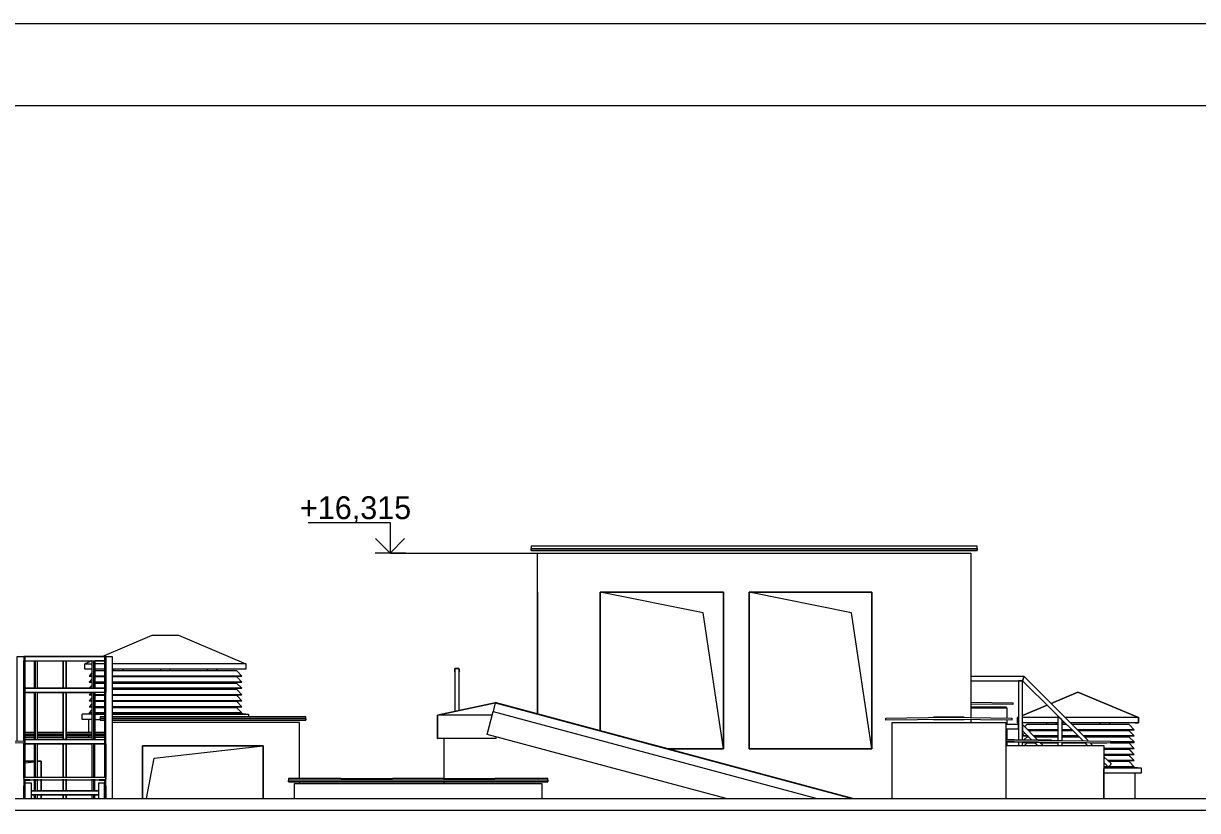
# Model space of a CAD drawing. Header units: millimetres. Extents: x 2294 to 908349, y -83289 to 219220.
# Drawn here: x 327248 to 339078, y 56998 to 64928 of the extents above; entities that cross this region are included whole.
import ezdxf

# ---------------------------------------------------------------- set-up
doc = ezdxf.new("R2010")
doc.units = ezdxf.units.MM
doc.layers.add('PDF _Геометрия', color=7, linetype='Continuous')
doc.layers.add('PDF _Текст', color=7, linetype='Continuous')

msp = doc.modelspace()

# ---------------------------------------------------------------- linework, layer by layer
at = {"layer": 'PDF _Геометрия', "lineweight": 9}
for points in [[(317601.8, 64927.7), (367909.9, 64927.7), (368373.3, 64927.7), (408097.8, 64927.7)], [(317601.8, 64101.5), (408097.8, 64101.5)], [(330117.6, 59900.4), (330943.9, 59900.4), (330943.9, 59590), (331166.8, 59590), (332430.2, 59590), (336788.7, 59590)], [(331101.2, 59590), (330790.9, 59590)], [(336858.6, 59616.2), (332364.6, 59616.2), (336858.6, 59616.2)], [(332425.8, 59196.5), (332425.8, 57972.5), (332425.8, 59590), (332535.1, 59590), (336688.1, 59590), (336793, 59590), (336793, 57933.2)], [(334301.2, 57618.4), (334095.8, 58991.1), (333059.7, 59196.5)], [(335796.3, 57618.4), (335590.9, 58991.1), (334559.2, 59196.5)], [(328041.1, 58549.6), (328543.9, 58763.8), (328810.5, 58763.8), (329488.1, 58475.2), (328141.7, 58475.2)], [(327184.3, 57697.1), (327184.3, 58549.6), (327249.9, 58549.6), (327249.9, 58505.8)], [(327249.9, 58549.6), (327249.9, 57697.1), (327249.9, 57714.6), (327263, 57714.6), (327267.4, 57714.6), (327284.9, 57714.6), (327315.5, 57714.6), (327354.8, 57714.6), (327407.3, 57714.6), (327464.1, 57714.6), (327525.3, 57714.6), (327595.2, 57714.6), (327665.2, 57714.6), (327735.1, 57714.6), (327800.7, 57714.6), (327866.3, 57714.6), (327923.1, 57714.6), (327971.2, 57714.6), (328014.9, 57714.6), (328041.1, 57714.6), (328063, 57714.6), (328067.4, 57714.6), (328067.4, 57670.9), (328076.1, 57670.9), (328076.1, 57714.6)], [(327249.9, 58230.4), (327249.9, 58505.8), (327263, 58505.8), (327267.4, 58505.8), (327284.9, 58505.8), (327315.5, 58505.8), (327354.8, 58505.8), (327407.3, 58505.8), (327464.1, 58505.8), (327525.3, 58505.8), (327595.2, 58505.8), (327665.2, 58505.8), (327735.1, 58505.8), (327800.7, 58505.8), (327866.3, 58505.8), (327923.1, 58505.8), (327971.2, 58505.8), (328014.9, 58505.8), (328041.1, 58505.8), (328063, 58505.8), (328067.4, 58505.8), (328067.4, 58549.6)], [(327263, 58549.6), (327263, 58505.8), (327276.1, 58505.8), (327306.7, 58505.8), (327346.1, 58505.8), (327363.6, 58505.8)], [(327359.2, 58549.6), (327367.9, 58549.6), (327389.8, 58549.6)], [(327359.2, 58230.4), (327359.2, 58505.8)], [(327367.9, 58230.4), (327367.9, 58505.8)], [(327936.2, 58505.8), (327866.3, 58475.2)], [(327936.2, 58422.8), (327866.3, 58422.8), (327866.3, 58475.2), (327936.2, 58475.2)], [(327936.2, 58549.6), (327958.1, 58549.6), (327966.8, 58549.6)], [(327958.1, 58230.4), (327958.1, 58505.8)], [(328076.1, 58505.8), (328067.4, 58505.8), (328054.3, 58505.8), (328023.7, 58505.8), (327979.9, 58505.8), (327966.8, 58505.8), (327966.8, 58230.4), (327979.9, 58230.4), (328023.7, 58230.4), (328054.3, 58230.4), (328067.4, 58230.4), (328076.1, 58230.4), (328076.1, 58186.7)], [(328067.4, 58475.2), (327966.8, 58475.2)], [(328076.1, 57155), (328076.1, 57120), (328076.1, 58549.6), (328076.1, 58505.8), (328076.1, 58230.4)], [(328076.1, 58549.6), (328141.7, 58549.6), (328141.7, 57120)], [(329488.1, 58475.2), (329488.1, 58422.8), (328141.7, 58422.8)], [(327936.2, 58383.4), (327910, 58352.8)], [(328067.4, 58422.8), (327966.8, 58422.8)], [(328067.4, 58405.3), (327966.8, 58405.3)], [(328067.4, 58344.1), (327966.8, 58344.1)], [(329448.8, 58352.8), (329396.3, 58405.3), (328141.7, 58405.3)], [(328141.7, 58352.8), (329448.8, 58352.8), (328141.7, 58352.8)], [(329448.8, 58291.6), (329396.3, 58344.1), (328141.7, 58344.1)], [(328251, 58405.3), (328251, 58422.8), (328251, 58405.3)], [(328631.3, 58405.3), (328631.3, 58422.8)], [(328631.3, 58344.1), (328631.3, 58352.8)], [(328723.1, 58422.8), (328723.1, 58405.3)], [(328723.1, 58352.8), (328723.1, 58344.1)], [(329195.2, 58405.3), (329195.2, 58422.8), (329195.2, 58405.3)], [(331595.2, 58396.5), (331595.2, 58422.8), (331595.2, 58427.2), (331599.6, 58427.2), (331604, 58427.2), (331630.2, 58427.2), (331604, 58427.2), (331599.6, 58427.2), (331595.2, 58427.2), (331595.2, 58422.8), (331595.2, 57994.4)], [(331639, 58003.1), (331639, 58422.8), (331634.6, 58422.8), (331634.6, 58427.2), (331630.2, 58427.2), (331634.6, 58427.2), (331634.6, 58422.8), (331639, 58422.8), (331639, 58396.5)], [(336793, 58304.7), (337313.3, 58304.7), (337313.3, 58309.1), (337317.6, 58309.1), (337317.6, 58313.5), (337326.4, 58339.7), (337330.7, 58339.7), (337330.7, 58344.1), (337330.7, 58348.5), (336793, 58348.5)], [(337977.7, 57701.5), (337330.7, 58348.5), (337330.7, 58344.1), (337330.7, 58339.7), (337326.4, 58339.7), (337317.6, 58313.5), (337317.6, 58309.1), (337313.3, 58309.1), (337313.3, 58304.7), (337920.9, 57701.5)], [(327363.6, 58230.4), (327346.1, 58230.4), (327306.7, 58230.4), (327276.1, 58230.4), (327263, 58230.4), (327263, 58186.7), (327276.1, 58186.7), (327306.7, 58186.7), (327346.1, 58186.7), (327363.6, 58186.7)], [(327936.2, 58322.2), (327910, 58291.6)], [(327936.2, 58230.4), (327910, 58230.4), (327936.2, 58256.7)], [(328067.4, 58278.5), (327966.8, 58278.5)], [(328067.4, 58230.4), (327966.8, 58230.4)], [(328141.7, 58291.6), (329448.8, 58291.6), (328141.7, 58291.6)], [(329448.8, 58230.4), (329396.3, 58278.5), (328141.7, 58278.5)], [(328141.7, 58230.4), (329448.8, 58230.4), (328141.7, 58230.4)], [(329396.3, 58217.3), (329448.8, 58164.9), (329396.3, 58217.3), (328141.7, 58217.3)], [(328631.3, 58278.5), (328631.3, 58291.6)], [(328631.3, 58217.3), (328631.3, 58230.4)], [(328723.1, 58291.6), (328723.1, 58278.5)], [(328723.1, 58230.4), (328723.1, 58217.3)], [(337313.3, 57710.2), (337313.3, 58304.7), (337308.9, 58304.7), (337304.5, 58304.7), (337282.7, 58304.7), (337278.3, 58304.7), (337273.9, 58304.7), (337273.9, 57710.2)], [(327249.9, 57714.6), (327249.9, 58186.7)], [(327359.2, 57714.6), (327359.2, 58186.7)], [(327367.9, 57714.6), (327367.9, 58186.7)], [(327931.9, 58186.7), (327910, 58164.9)], [(327958.1, 57714.6), (327958.1, 58186.7)], [(328067.4, 58156.1), (327966.8, 58156.1)], [(328067.4, 58094.9), (327966.8, 58094.9)], [(328141.7, 58164.9), (329448.8, 58164.9), (328141.7, 58164.9)], [(329448.8, 58103.7), (329396.3, 58156.1), (328141.7, 58156.1)], [(328141.7, 58103.7), (329448.8, 58103.7), (328141.7, 58103.7)], [(329448.8, 58042.5), (329396.3, 58094.9), (328141.7, 58094.9)], [(328631.3, 58156.1), (328631.3, 58164.9)], [(328631.3, 58094.9), (328631.3, 58103.7)], [(328723.1, 58164.9), (328723.1, 58156.1)], [(328723.1, 58103.7), (328723.1, 58094.9)], [(336793, 58090.5), (337217.1, 58081.8), (337217.1, 58064.3), (336793, 58068.7)], [(338449.9, 57880.7), (338484.8, 57880.7), (338484.8, 57933.2), (337872.8, 58191.1), (337601.8, 58077.4), (337872.8, 58191.1), (338484.8, 57933.2), (337746, 57933.2)], [(327936.2, 57968.1), (327840.1, 57968.1), (327936.2, 57976.9)], [(327936.2, 58073.1), (327910, 58042.5)], [(327936.2, 58011.9), (327910, 57981.2)], [(328067.4, 58033.7), (327966.8, 58033.7)], [(328141.7, 58042.5), (329448.8, 58042.5), (328141.7, 58042.5)], [(329448.8, 57981.2), (329396.3, 58033.7), (328141.7, 58033.7)], [(328141.7, 57981.2), (329448.8, 57981.2), (328141.7, 57981.2)], [(328631.3, 58033.7), (328631.3, 58042.5)], [(328723.1, 58042.5), (328723.1, 58033.7)], [(329405.1, 57981.2), (329514.4, 57968.1), (329514.4, 57941.9)], [(335604, 57120), (332001.8, 58086.2), (332001.8, 58081.8), (335599.6, 57120), (332001.8, 58081.8), (331420.4, 57959.4), (331420.4, 57723.3), (331424.7, 57723.3)], [(331966.8, 57959.4), (331420.4, 57959.4), (332001.8, 58081.8)], [(334327.5, 57120), (331918.7, 57762.7), (331979.9, 57994.4)], [(335599.6, 57120), (332001.8, 58081.8), (331979.9, 57994.4), (335245.5, 57120)], [(332045.5, 58073.1), (332911.1, 57841.4)], [(336793, 58042.5), (337151.5, 58042.5), (337151.5, 58033.7)], [(336793, 58033.7), (337046.6, 58033.7), (337155.9, 58033.7), (337155.9, 57928.8)], [(327936.2, 57915.7), (327840.1, 57915.7), (327840.1, 57968.1)], [(327905.6, 57784.5), (327905.6, 57915.7), (327848.8, 57915.7)], [(327966.8, 57968.1), (328067.4, 57968.1)], [(327966.8, 57915.7), (328019.3, 57915.7)], [(328067.4, 57941.9), (328019.3, 57941.9), (328019.3, 57928.8), (328067.4, 57928.8)], [(328019.3, 57928.8), (328019.3, 57906.9), (328067.4, 57906.9), (328019.3, 57906.9), (328019.3, 57920)], [(328141.7, 57968.1), (329514.4, 57968.1)], [(328141.7, 57928.8), (330091.4, 57928.8), (330091.4, 57941.9), (328141.7, 57941.9)], [(330091.4, 57920), (330091.4, 57906.9), (328141.7, 57906.9), (330091.4, 57906.9), (330091.4, 57928.8)], [(330030.2, 57321.1), (330030.2, 57885.1), (329920.9, 57885.1), (328189.8, 57885.1), (328141.7, 57885.1)], [(332006.2, 57740.8), (332006.2, 57723.3), (331420.4, 57723.3), (331420.4, 57959.4)], [(336417.1, 57915.7), (336574.5, 57915.7), (335936.2, 57906.9), (335936.2, 57928.8), (336574.5, 57937.5), (336417.1, 57937.5)], [(336001.8, 57120), (336001.8, 57885.1), (336106.7, 57885.1), (337037.8, 57885.1), (337147.1, 57885.1), (337147.1, 57120)], [(336006.2, 57885.1), (337142.8, 57885.1)], [(336417.1, 57885.1), (336727.5, 57885.1)], [(336727.5, 57937.5), (336574.5, 57937.5), (337208.3, 57928.8), (337208.3, 57906.9), (336574.5, 57915.7), (336727.5, 57915.7)], [(336793, 57915.7), (336793, 57885.1)], [(337147.1, 57819.5), (337273.9, 57819.5), (337273.9, 57823.9), (337273.9, 57828.2), (337273.9, 57854.5), (337273.9, 57858.8), (337273.9, 57863.2), (337147.1, 57863.2)], [(337155.9, 57906.9), (337155.9, 57863.2)], [(337273.9, 57933.2), (337265.2, 57933.2), (337265.2, 57880.7), (337273.9, 57880.7), (337265.2, 57880.7), (337265.2, 57933.2), (337273.9, 57937.5), (337265.2, 57933.2)], [(337671.7, 57933.2), (337313.3, 57933.2)], [(337671.7, 57880.7), (337313.3, 57880.7)], [(337470.6, 57705.8), (337313.3, 57863.2), (337313.3, 57858.8), (337313.3, 57854.5), (337313.3, 57850.1), (337313.3, 57815.1), (337313.3, 57810.8), (337313.3, 57806.4), (337313.3, 57802), (337409.4, 57705.8)], [(337671.7, 57863.2), (337357, 57863.2), (337335.1, 57841.4)], [(337558.1, 57863.2), (337558.1, 57880.7)], [(337649.9, 57880.7), (337649.9, 57863.2)], [(337715.4, 57701.5), (337715.4, 57906.9), (337711.1, 57906.9), (337711.1, 57911.3), (337706.7, 57911.3), (337706.7, 57915.7), (337680.5, 57937.5), (337680.5, 57941.9), (337676.1, 57941.9), (337676.1, 57946.3), (337671.7, 57946.3), (337671.7, 57705.8)], [(337737.3, 57880.7), (337715.4, 57880.7)], [(337759.2, 57863.2), (337715.4, 57863.2)], [(338484.8, 57933.2), (338484.8, 57880.7), (337794.1, 57880.7)], [(338441.1, 57810.8), (338388.7, 57863.2), (337816, 57863.2)], [(338095.8, 57863.2), (338095.8, 57880.7)], [(338191.9, 57880.7), (338191.9, 57863.2)], [(327359.2, 57784.5), (327263, 57784.5)], [(327263, 57771.4), (327359.2, 57771.4)], [(327647.7, 57784.5), (327389.8, 57784.5)], [(327389.8, 57771.4), (327647.7, 57771.4)], [(327936.2, 57784.5), (327678.3, 57784.5)], [(327678.3, 57771.4), (327936.2, 57771.4)], [(327905.6, 57732.1), (327905.6, 57753.9)], [(328067.4, 57784.5), (327966.8, 57784.5)], [(327966.8, 57771.4), (328067.4, 57771.4)], [(331918.7, 57767), (331918.7, 57771.4)], [(332941.7, 57832.6), (333802.9, 57605.3)], [(337155.9, 57819.5), (337155.9, 57710.2)], [(337339.5, 57780.2), (337313.3, 57758.3)], [(337378.8, 57736.4), (337357, 57736.4), (337326.4, 57710.2)], [(337671.7, 57802), (337374.5, 57802)], [(337671.7, 57736.4), (337435.7, 57736.4)], [(337558.1, 57802), (337558.1, 57810.8)], [(337558.1, 57736.4), (337558.1, 57749.6)], [(337649.9, 57810.8), (337649.9, 57802)], [(337649.9, 57749.6), (337649.9, 57736.4)], [(337820.4, 57802), (337715.4, 57802)], [(337881.6, 57736.4), (337715.4, 57736.4)], [(337868.4, 57810.8), (338441.1, 57810.8), (337868.4, 57810.8)], [(338441.1, 57749.6), (338388.7, 57802), (337877.2, 57802)], [(337929.6, 57749.6), (338441.1, 57749.6), (337929.6, 57749.6)], [(338441.1, 57688.4), (338388.7, 57736.4), (337942.8, 57736.4)], [(338095.8, 57802), (338095.8, 57810.8)], [(338095.8, 57736.4), (338095.8, 57749.6)], [(338191.9, 57810.8), (338191.9, 57802)], [(338191.9, 57749.6), (338191.9, 57736.4)], [(326707.8, 57705.8), (326550.4, 57705.8), (327254.3, 57697.1), (327254.3, 57675.2), (326550.4, 57684), (326707.8, 57684)], [(327966.8, 57329.9), (327966.8, 57670.9), (327979.9, 57670.9), (328023.7, 57670.9), (328054.3, 57670.9), (328067.4, 57670.9), (328063, 57670.9), (328041.1, 57670.9), (328014.9, 57670.9), (327971.2, 57670.9), (327923.1, 57670.9), (327866.3, 57670.9), (327800.7, 57670.9), (327735.1, 57670.9), (327665.2, 57670.9), (327595.2, 57670.9), (327525.3, 57670.9), (327464.1, 57670.9), (327407.3, 57670.9), (327354.8, 57670.9), (327315.5, 57670.9), (327284.9, 57670.9), (327267.4, 57670.9), (327263, 57670.9), (327249.9, 57670.9), (327249.9, 57675.2), (327249.9, 57120), (327249.9, 57155)], [(328076.1, 57670.9), (328076.1, 57329.9), (327249.9, 57329.9), (327249.9, 57670.9)], [(327359.2, 57732.1), (327263, 57732.1)], [(327363.6, 57714.6), (327346.1, 57714.6), (327306.7, 57714.6), (327276.1, 57714.6), (327263, 57714.6), (327263, 57670.9), (327276.1, 57670.9), (327306.7, 57670.9), (327346.1, 57670.9), (327363.6, 57670.9)], [(327359.2, 57329.9), (327359.2, 57670.9)], [(327367.9, 57329.9), (327367.9, 57670.9)], [(327647.7, 57732.1), (327389.8, 57732.1)], [(327389.8, 57329.9), (327389.8, 57670.9), (327398.5, 57670.9), (327459.7, 57670.9), (327520.9, 57670.9), (327590.9, 57670.9), (327665.2, 57670.9), (327735.1, 57670.9), (327805.1, 57670.9), (327870.7, 57670.9), (327931.9, 57670.9), (327936.2, 57670.9), (327936.2, 57329.9)], [(327936.2, 57732.1), (327678.3, 57732.1)], [(327958.1, 57329.9), (327958.1, 57670.9)], [(328067.4, 57732.1), (327966.8, 57732.1)], [(328487, 57120), (328565.7, 57526.6), (329663, 57649)], [(331485.9, 57316.8), (331485.9, 57723.3)], [(332006.2, 57727.7), (332006.2, 57723.3)], [(336001.8, 57386.7), (336001.8, 57649)], [(337147.1, 57653.4), (338030.2, 57653.4), (338135.1, 57653.4), (338135.1, 57120), (338135.1, 57417.3)], [(337155.9, 57688.4), (337155.9, 57653.4)], [(337606.2, 57705.8), (337230.2, 57710.2), (338200.7, 57697.1), (338200.7, 57675.2), (337230.2, 57688.4), (337606.2, 57684)], [(337273.9, 57688.4), (337273.9, 57653.4)], [(337313.3, 57653.4), (337313.3, 57688.4), (337431.3, 57688.4), (337461.9, 57653.4)], [(337313.3, 57684), (337431.3, 57684)], [(337444.4, 57675.2), (337357, 57675.2), (337335.1, 57653.4)], [(337523.1, 57653.4), (337488.1, 57684)], [(337671.7, 57675.2), (337501.2, 57675.2)], [(337558.1, 57675.2), (337558.1, 57684)], [(337649.9, 57684), (337649.9, 57675.2)], [(337671.7, 57684), (337671.7, 57653.4)], [(337715.4, 57653.4), (337715.4, 57684)], [(337942.8, 57675.2), (337715.4, 57675.2)], [(337942.8, 57679.6), (337964.6, 57653.4)], [(338021.5, 57653.4), (337999.6, 57679.6)], [(338165.7, 57675.2), (338004, 57675.2)], [(338135.1, 57622.8), (338441.1, 57622.8), (338135.1, 57622.8)], [(338191.9, 57622.8), (338191.9, 57614)], [(338200.7, 57684), (338441.1, 57684), (338441.1, 57688.4), (338200.7, 57688.4)], [(338441.1, 57622.8), (338388.7, 57675.2), (338200.7, 57675.2)], [(333833.5, 57596.6), (334694.7, 57364.9)], [(336001.8, 57308), (336001.8, 57552.8)], [(337147.1, 57552.8), (337147.1, 57308)], [(338393, 57614), (338441.1, 57561.6), (338388.7, 57614), (338135.1, 57614)], [(338135.1, 57561.6), (338441.1, 57561.6), (338135.1, 57561.6)], [(338441.1, 57500.4), (338388.7, 57552.8), (338135.1, 57552.8)], [(338205.1, 57461), (338187.6, 57443.5), (338205.1, 57461), (338205.1, 57465.4), (338209.4, 57465.4), (338209.4, 57469.8), (338135.1, 57539.7)], [(338178.8, 57500.4), (338441.1, 57500.4), (338178.8, 57500.4)], [(338191.9, 57561.6), (338191.9, 57552.8)], [(338191.9, 57500.4), (338191.9, 57491.6)], [(349396.3, 56997.6), (349396.3, 57120), (349396.3, 56997.6), (317260.8, 56997.6), (317260.8, 57120), (349396.3, 57120), (349999.6, 57120), (350497.9, 57120), (350497.9, 57430.4), (351324.2, 57430.4)], [(327263, 57478.5), (327359.2, 57487.3)], [(327389.8, 57491.6), (327424.8, 57496)], [(338135.1, 57482.9), (338178.8, 57439.2), (338183.2, 57439.2), (338183.2, 57443.5), (338187.6, 57443.5)], [(338135.1, 57439.2), (338441.1, 57439.2), (338135.1, 57439.2)], [(338401.8, 57439.2), (338511.1, 57426.1), (338511.1, 57373.6), (338135.1, 57373.6)], [(338135.1, 57426.1), (338511.1, 57426.1)], [(338441.1, 57439.2), (338388.7, 57491.6), (338187.6, 57491.6)], [(327249.9, 57312.4), (327249.9, 57316.8), (327249.9, 57321.1)], [(327249.9, 57308), (328076.1, 57308)], [(327258.6, 57120), (327258.6, 57277.4), (327263, 57277.4), (327324.2, 57277.4), (327324.2, 57120)], [(327363.6, 57194.4), (327346.1, 57194.4), (327324.2, 57194.4), (327354.8, 57194.4), (327407.3, 57194.4), (327464.1, 57194.4), (327525.3, 57194.4), (327595.2, 57194.4), (327665.2, 57194.4), (327735.1, 57194.4), (327800.7, 57194.4), (327866.3, 57194.4), (327923.1, 57194.4), (327971.2, 57194.4), (328006.2, 57194.4), (327979.9, 57194.4), (327966.8, 57194.4), (327966.8, 57312.4)], [(327359.2, 57194.4), (327359.2, 57312.4)], [(327367.9, 57194.4), (327367.9, 57312.4)], [(327936.2, 57312.4), (327936.2, 57194.4), (327931.9, 57194.4), (327870.7, 57194.4), (327805.1, 57194.4), (327735.1, 57194.4), (327665.2, 57194.4), (327590.9, 57194.4), (327520.9, 57194.4), (327459.7, 57194.4), (327398.5, 57194.4), (327389.8, 57194.4), (327389.8, 57312.4)], [(327958.1, 57194.4), (327958.1, 57312.4)], [(328006.2, 57120), (328006.2, 57277.4), (328063, 57277.4), (328071.7, 57277.4), (328071.7, 57120)], [(328076.1, 57321.1), (328076.1, 57316.8), (328076.1, 57312.4)], [(332530.8, 57308), (332530.8, 57286.2), (329916.6, 57286.2), (329916.6, 57299.3)], [(329916.6, 57308), (329916.6, 57286.2), (332530.8, 57286.2), (332530.8, 57299.3)], [(329977.8, 57120), (329977.8, 57268.7), (330087, 57268.7), (332360.3, 57268.7), (332469.6, 57268.7), (332469.6, 57120)], [(330030.2, 57286.2), (330030.2, 57268.7)], [(330449.9, 57316.8), (330965.7, 57316.8)], [(331481.6, 57316.8), (331997.4, 57316.8)], [(331485.9, 57268.7), (331485.9, 57286.2)], [(334725.3, 57356.1), (335586.5, 57124.4)], [(338502.3, 57373.6), (338445.5, 57373.6), (338445.5, 57120)], [(327249.9, 57194.4), (327249.9, 57246.8)], [(327258.6, 57155), (327249.9, 57155), (327249.9, 57194.4), (327258.6, 57194.4)], [(327966.8, 57120), (327966.8, 57155), (327979.9, 57155), (328006.2, 57155), (327971.2, 57155), (327923.1, 57155), (327866.3, 57155), (327800.7, 57155), (327735.1, 57155), (327665.2, 57155), (327595.2, 57155), (327525.3, 57155), (327464.1, 57155), (327407.3, 57155), (327354.8, 57155), (327324.2, 57155), (327346.1, 57155), (327363.6, 57155)], [(327359.2, 57120), (327359.2, 57155)], [(327367.9, 57120), (327367.9, 57155)], [(327389.8, 57120), (327389.8, 57155), (327398.5, 57155), (327459.7, 57155), (327520.9, 57155), (327590.9, 57155), (327665.2, 57155), (327735.1, 57155), (327805.1, 57155), (327870.7, 57155), (327931.9, 57155), (327936.2, 57155), (327936.2, 57120)], [(327958.1, 57120), (327958.1, 57155)], [(328071.7, 57194.4), (328076.1, 57194.4), (328076.1, 57155), (328071.7, 57155)], [(328076.1, 57246.8), (328076.1, 57194.4)]]:
    msp.add_lwpolyline(points, dxfattribs=at)
at = {"layer": 'PDF _Геометрия', "lineweight": 18}
msp.add_lwpolyline([(331088.1, 59738.6), (330943.9, 59590), (330795.2, 59738.6)], dxfattribs=at)
at = {"layer": 'PDF _Геометрия', "lineweight": 9}
for points in [[(332364.6, 59638.1), (336858.6, 59638.1), (336858.6, 59659.9), (332364.6, 59659.9)], [(332364.6, 59616.2), (332364.6, 59638.1)], [(336858.6, 59638.1), (336858.6, 59616.2)], [(333059.7, 59196.5), (333059.7, 57802), (333059.7, 59196.5), (334301.2, 59196.5), (334301.2, 57618.4), (333746.1, 57618.4), (334301.2, 57618.4), (334301.2, 59196.5)], [(334559.2, 57618.4), (334559.2, 59196.5), (335796.3, 59196.5), (335796.3, 57618.4)], [(334559.2, 59196.5), (334559.2, 57618.4), (335796.3, 57618.4), (335796.3, 59196.5)], [(327263, 57329.9), (327263, 58549.6), (327249.9, 58549.6), (327263, 58549.6)], [(328067.4, 58549.6), (328063, 58549.6), (328041.1, 58549.6), (328014.9, 58549.6), (327971.2, 58549.6), (327923.1, 58549.6), (327866.3, 58549.6), (327800.7, 58549.6), (327735.1, 58549.6), (327665.2, 58549.6), (327595.2, 58549.6), (327525.3, 58549.6), (327464.1, 58549.6), (327407.3, 58549.6), (327354.8, 58549.6), (327315.5, 58549.6), (327284.9, 58549.6), (327267.4, 58549.6), (327263, 58549.6), (327249.9, 58549.6), (327258.6, 58549.6), (327276.1, 58549.6), (327306.7, 58549.6), (327346.1, 58549.6), (327398.5, 58549.6), (327459.7, 58549.6), (327520.9, 58549.6), (327590.9, 58549.6), (327665.2, 58549.6), (327735.1, 58549.6), (327805.1, 58549.6), (327870.7, 58549.6), (327931.9, 58549.6), (327979.9, 58549.6), (328023.7, 58549.6), (328054.3, 58549.6), (328071.7, 58549.6), (328076.1, 58549.6), (328067.4, 58549.6), (328067.4, 57329.9), (328067.4, 58549.6), (328076.1, 58549.6)], [(327936.2, 58505.8), (327936.2, 58230.4), (327931.9, 58230.4), (327870.7, 58230.4), (327805.1, 58230.4), (327735.1, 58230.4), (327665.2, 58230.4), (327590.9, 58230.4), (327520.9, 58230.4), (327459.7, 58230.4), (327398.5, 58230.4), (327389.8, 58230.4), (327389.8, 58505.8), (327398.5, 58505.8), (327459.7, 58505.8), (327520.9, 58505.8), (327590.9, 58505.8), (327665.2, 58505.8), (327735.1, 58505.8), (327805.1, 58505.8), (327870.7, 58505.8), (327931.9, 58505.8)], [(327678.3, 58549.6), (327647.7, 58549.6)], [(327647.7, 58230.4), (327647.7, 58505.8)], [(327678.3, 58505.8), (327678.3, 58230.4)], [(327910, 58352.8), (327936.2, 58352.8)], [(327966.8, 58352.8), (328067.4, 58352.8)], [(328159.2, 58422.8), (328159.2, 58405.3)], [(328159.2, 58352.8), (328159.2, 58344.1)], [(328251, 58344.1), (328251, 58352.8)], [(329103.4, 58422.8), (329103.4, 58405.3)], [(329103.4, 58352.8), (329103.4, 58344.1)], [(329195.2, 58344.1), (329195.2, 58352.8)], [(327249.9, 58186.7), (327249.9, 58230.4), (327263, 58230.4), (327267.4, 58230.4), (327284.9, 58230.4), (327315.5, 58230.4), (327354.8, 58230.4), (327407.3, 58230.4), (327464.1, 58230.4), (327525.3, 58230.4), (327595.2, 58230.4), (327665.2, 58230.4), (327735.1, 58230.4), (327800.7, 58230.4), (327866.3, 58230.4), (327923.1, 58230.4), (327971.2, 58230.4), (328014.9, 58230.4), (328041.1, 58230.4), (328063, 58230.4), (328067.4, 58230.4), (328067.4, 58186.7), (328054.3, 58186.7), (328023.7, 58186.7), (327979.9, 58186.7), (327966.8, 58186.7), (327966.8, 57714.6), (327979.9, 57714.6), (328023.7, 57714.6), (328054.3, 57714.6), (328067.4, 57714.6), (328076.1, 57714.6), (328076.1, 58186.7), (328067.4, 58186.7), (328063, 58186.7), (328041.1, 58186.7), (328014.9, 58186.7), (327971.2, 58186.7), (327923.1, 58186.7), (327866.3, 58186.7), (327800.7, 58186.7), (327735.1, 58186.7), (327665.2, 58186.7), (327595.2, 58186.7), (327525.3, 58186.7), (327464.1, 58186.7), (327407.3, 58186.7), (327354.8, 58186.7), (327315.5, 58186.7), (327284.9, 58186.7), (327267.4, 58186.7), (327263, 58186.7)], [(327910, 58291.6), (327936.2, 58291.6)], [(327966.8, 58291.6), (328067.4, 58291.6)], [(328159.2, 58291.6), (328159.2, 58278.5)], [(328159.2, 58230.4), (328159.2, 58217.3)], [(328251, 58278.5), (328251, 58291.6)], [(328251, 58217.3), (328251, 58230.4)], [(329103.4, 58291.6), (329103.4, 58278.5)], [(329103.4, 58230.4), (329103.4, 58217.3)], [(329195.2, 58278.5), (329195.2, 58291.6)], [(329195.2, 58217.3), (329195.2, 58230.4)], [(327936.2, 58186.7), (327936.2, 57714.6), (327931.9, 57714.6), (327870.7, 57714.6), (327805.1, 57714.6), (327735.1, 57714.6), (327665.2, 57714.6), (327590.9, 57714.6), (327520.9, 57714.6), (327459.7, 57714.6), (327398.5, 57714.6), (327389.8, 57714.6), (327389.8, 58186.7), (327398.5, 58186.7), (327459.7, 58186.7), (327520.9, 58186.7), (327590.9, 58186.7), (327665.2, 58186.7), (327735.1, 58186.7), (327805.1, 58186.7), (327870.7, 58186.7), (327931.9, 58186.7)], [(327647.7, 57714.6), (327647.7, 58186.7)], [(327678.3, 58186.7), (327678.3, 57714.6)], [(327910, 58164.9), (327936.2, 58164.9)], [(327936.2, 58134.3), (327910, 58103.7)], [(327910, 58103.7), (327936.2, 58103.7)], [(327966.8, 58164.9), (328067.4, 58164.9)], [(327966.8, 58103.7), (328067.4, 58103.7)], [(328159.2, 58164.9), (328159.2, 58156.1)], [(328159.2, 58103.7), (328159.2, 58094.9)], [(328251, 58156.1), (328251, 58164.9)], [(328251, 58094.9), (328251, 58103.7)], [(329103.4, 58164.9), (329103.4, 58156.1)], [(329103.4, 58103.7), (329103.4, 58094.9)], [(329195.2, 58156.1), (329195.2, 58164.9)], [(329195.2, 58094.9), (329195.2, 58103.7)], [(327910, 58042.5), (327936.2, 58042.5)], [(327910, 57981.2), (327936.2, 57981.2)], [(327966.8, 58042.5), (328067.4, 58042.5)], [(327966.8, 57981.2), (328067.4, 57981.2)], [(328159.2, 58042.5), (328159.2, 58033.7)], [(328251, 58033.7), (328251, 58042.5)], [(329103.4, 58042.5), (329103.4, 58033.7)], [(329195.2, 58033.7), (329195.2, 58042.5)], [(337313.3, 57955), (337562.4, 58059.9)], [(327359.2, 57753.9), (327263, 57753.9)], [(327647.7, 57753.9), (327389.8, 57753.9)], [(327936.2, 57753.9), (327678.3, 57753.9)], [(328067.4, 57753.9), (327966.8, 57753.9)], [(337313.3, 57749.6), (337370.1, 57749.6)], [(337365.7, 57810.8), (337671.7, 57810.8)], [(337426.9, 57749.6), (337671.7, 57749.6)], [(337715.4, 57810.8), (337811.6, 57810.8)], [(337715.4, 57749.6), (337872.8, 57749.6)], [(327647.7, 57329.9), (327647.7, 57670.9)], [(327678.3, 57670.9), (327678.3, 57329.9)], [(329663, 57649), (328447.7, 57649), (328447.7, 57120), (328447.7, 57649), (329663, 57649), (329663, 57120)], [(337230.2, 57710.2), (337147.1, 57710.2)], [(337147.1, 57688.4), (337230.2, 57688.4)], [(327359.2, 57496), (327263, 57496)], [(327424.8, 57496), (327389.8, 57496), (327424.8, 57496), (327424.8, 57329.9)], [(327249.9, 57308), (327249.9, 57246.8), (327258.6, 57246.8), (327258.6, 57303.7), (327315.5, 57303.7), (327315.5, 57308)], [(327263, 57277.4), (327263, 57303.7)], [(327263, 57277.4), (327263, 57120)], [(327424.8, 57194.4), (327424.8, 57312.4)], [(327647.7, 57194.4), (327647.7, 57312.4)], [(327678.3, 57312.4), (327678.3, 57194.4)], [(328076.1, 57308), (328010.5, 57308), (328010.5, 57303.7), (328071.7, 57303.7), (328071.7, 57246.8), (328076.1, 57246.8)], [(328063, 57120), (328063, 57277.4)], [(328067.4, 57303.7), (328067.4, 57277.4)], [(329916.6, 57308), (332530.8, 57308), (332530.8, 57321.1), (331997.4, 57321.1), (331997.4, 57316.8), (331481.6, 57316.8), (331481.6, 57321.1), (330965.7, 57321.1), (330965.7, 57316.8), (330449.9, 57316.8), (330449.9, 57321.1), (329916.6, 57321.1)], [(327424.8, 57120), (327424.8, 57155)], [(327647.7, 57120), (327647.7, 57155)], [(327678.3, 57155), (327678.3, 57120)]]:
    msp.add_lwpolyline(points, close=True, dxfattribs=at)

# ---------------------------------------------------------------- texts
at = {"layer": 'PDF _Текст', "insert": (330034.1, 60027.4), "char_height": 229.97, "attachment_point": 4, "style": ''}
msp.add_mtext('+16,315', dxfattribs=at)

doc.saveas('drawing.dxf')
